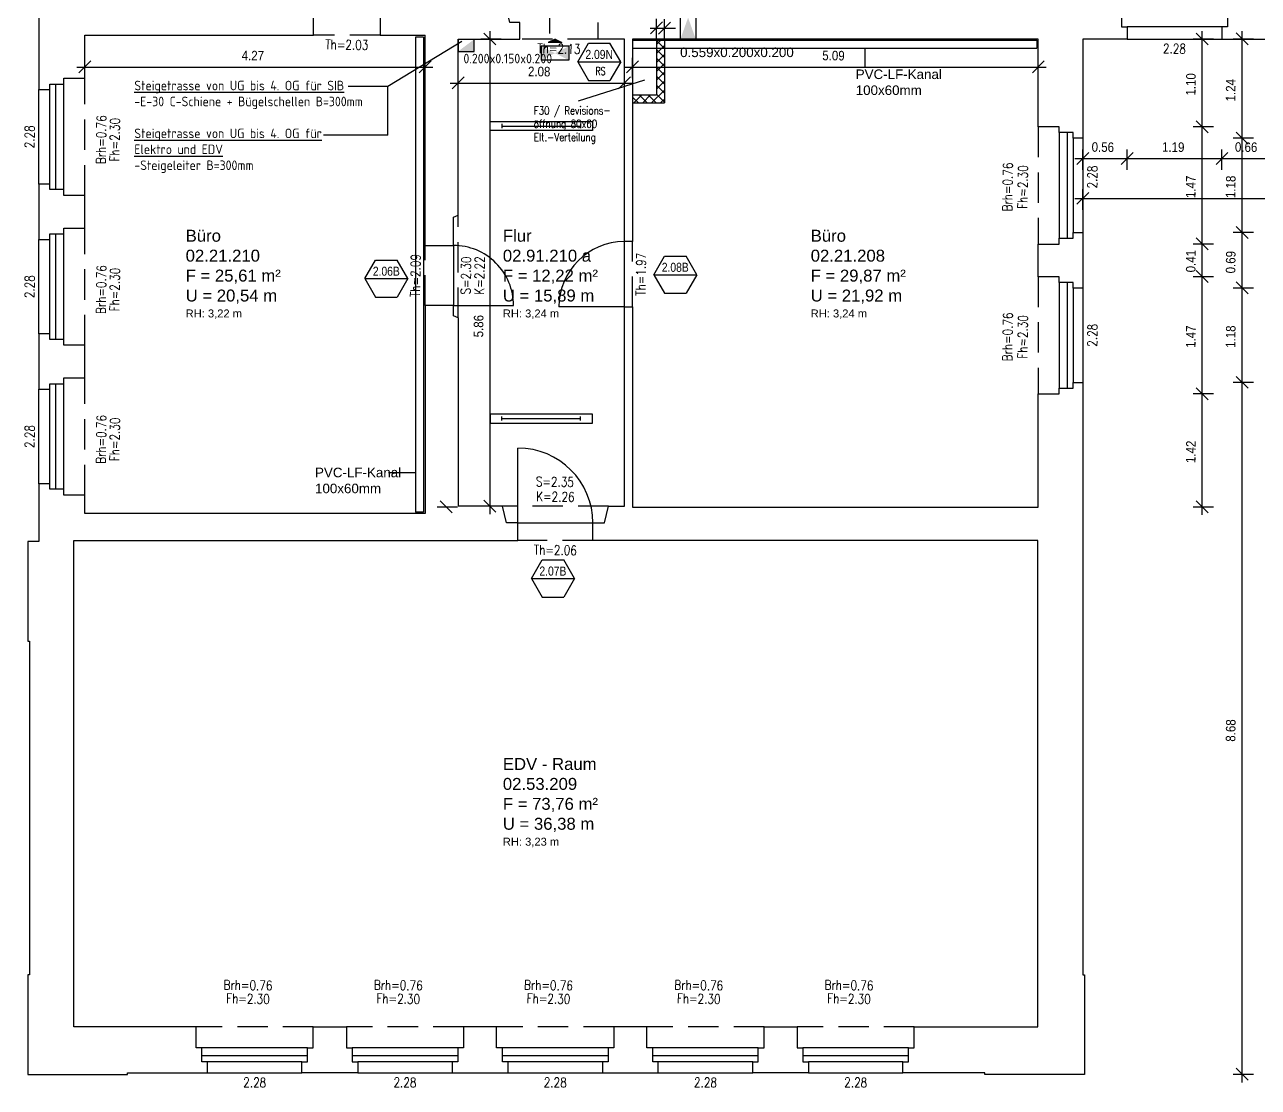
# Model space of a CAD drawing. Header units: metres. Extents: x 374 to 510, y -373 to -311.
# Drawn here: x 398.13 to 413.6, y -348.13 to -334.8 of the extents above; entities that cross this region are included whole.
import ezdxf
from ezdxf.enums import TextEntityAlignment as Align

# ---------------------------------------------------------------- set-up
doc = ezdxf.new("R2010")
doc.units = ezdxf.units.M
doc.header["$LTSCALE"] = 0.03
for name, pattern in [('AUSGEZOGEN', [0]), ('DOT', [0]), ('STRICHLINIE', [19.05, 12.7, -6.35])]:
    doc.linetypes.add(name, pattern=pattern)
doc.layers.get('0').update_dxf_attribs({"linetype": 'CONTINUOUS'})
for name, color, linetype in [('A_ansicht', 9, 'CONTINUOUS'), ('A_bemaßung', 2, 'CONTINUOUS'), ('A_Elektro', 1, 'CONTINUOUS'), ('A_fenster', 7, 'CONTINUOUS'), ('A_höhen', 3, 'CONTINUOUS'), ('A_NR_TÜR', 1, 'CONTINUOUS'), ('A_räume', 5, 'CONTINUOUS'), ('A_schraffur', 10, 'CONTINUOUS'), ('A_text', 5, 'CONTINUOUS'), ('A_trockenbau', 2, 'CONTINUOUS'), ('A_Tuernummern', 1, 'CONTINUOUS'), ('A_TXT-TUER', 1, 'CONTINUOUS'), ('A_türen', 9, 'CONTINUOUS'), ('A_verdeckt', 8, 'STRICHLINIE'), ('A_wände', 4, 'CONTINUOUS'), ('E__DURCHBR', 2, 'CONTINUOUS'), ('E__LEUCHTEN', 6, 'AUSGEZOGEN'), ('E__VERSYS', 2, 'AUSGEZOGEN')]:
    doc.layers.add(name, color=color, linetype=linetype)
doc.styles.add('arial-n', font='ARIALN.TTF')
doc.styles.add('BOLDSIMP_FNT', font='TXT', dxfattribs={"height": 1})
doc.styles.add('ISO9', font='iso8.shx', dxfattribs={"height": 0.12})
doc.styles.add('NORM', font='simplex.shx', dxfattribs={"width": 0.7, "bigfont": 'bigfont.shx'})
doc.styles.add('PITSIMP8', font='PITSIMP8.SHX')
doc.styles.add('SIMPLEX', font='simplex.shx', dxfattribs={"width": 0.8, "height": 0.1})
doc.styles.get("Standard").update_dxf_attribs({"font": 'ARIAL.TTF', "height": 1})

# ---------------------------------------------------------------- blocks, each defined once
blk = doc.blocks.new('SLASH1')
at = {"layer": 'A_bemaßung', "color": 2, "linetype": 'Continuous'}
for p, q in [((0.07663, 0.07663), (-0.07319, -0.07319)), ((0, -0.14068), (0, 0.11466))]:
    blk.add_line(p, q, dxfattribs=at)
blk = doc.blocks.new('Tür-Nr')
at = {"layer": 'A_NR_TÜR'}
for p, q in [((-0.057, -108.865), (0.077, -108.632)), ((0.077, -108.632), (0.347, -108.632)), ((0.481, -108.865), (0.347, -108.632)), ((-0.057, -108.865), (0.481, -108.865)), ((-0.057, -108.865), (0.077, -109.098)), ((0.481, -108.865), (0.347, -109.098)), ((0.077, -109.098), (0.347, -109.098))]:
    blk.add_line(p, q, dxfattribs=at)
at = {"layer": 'A_TXT-TUER', "style": 'arial-n', "flags": 4}
blk.add_attdef('TÜR-NR.', text='', height=0.113, dxfattribs=at).set_placement((0.211, -108.772), align=Align.MIDDLE_CENTER)
at = {"layer": 'A_TXT-TUER', "style": 'NORM', "width": 0.7}
for tag, flags, p in [('BRANDSCHUTZ', 4, (0.229, -108.981)), ('DIN', 5, (0.214, -109.198)), ('ABMESSUNG', 5, (0.214, -109.333)), ('WANDART', 5, (0.214, -109.601)), ('MATERIAL', 5, (0.214, -109.467)), ('ZARGE', 5, (0.214, -109.736)), ('SCHLOSS', 5, (0.214, -109.87)), ('BESCHLÄGE', 5, (0.214, -110.005)), ('SONSTIGES', 5, (0.214, -110.139))]:
    blk.add_attdef(tag, text='', height=0.0784, dxfattribs=dict(at, flags=flags)).set_placement(p, align=Align.MIDDLE_CENTER)
blk = doc.blocks.new('A$C1B967C39')
at = {"layer": 'E__VERSYS', "color": 3}
for p, q in [((0.59, 33.578), (3.682, 33.578)), ((0.59, 33.578), (0.59, 33.508)), ((0.59, 33.508), (3.682, 33.508)), ((3.682, 33.578), (3.682, 33.508)), ((3.878, 33.578), (9.334, 33.578)), ((3.878, 33.578), (3.878, 33.508)), ((3.878, 33.508), (9.334, 33.508)), ((9.334, 33.578), (9.334, 33.508)), ((9.547, 33.578), (12.596, 33.578)), ((9.547, 33.578), (9.547, 33.508)), ((9.547, 33.508), (12.596, 33.508)), ((12.596, 33.578), (12.596, 33.508)), ((12.666, 33.578), (12.596, 33.578)), ((12.596, 33.578), (12.596, 27.5)), ((12.666, 33.578), (12.666, 27.5)), ((12.666, 27.5), (12.596, 27.5)), ((12.551, 27.05), (12.551, 23.996)), ((12.621, 27.05), (12.551, 27.05)), ((12.621, 27.05), (12.621, 23.996)), ((12.621, 23.996), (12.551, 23.996)), ((12.551, 23.8), (12.551, 21.244)), ((12.621, 23.8), (12.551, 23.8)), ((12.621, 23.8), (12.621, 21.244)), ((12.621, 21.244), (12.551, 21.244)), ((4.988, 20.655), (4.887, 20.655)), ((4.887, 20.655), (4.887, 15.981)), ((4.988, 20.655), (4.988, 15.981)), ((4.988, 15.981), (4.887, 15.981)), ((4.988, 15.851), (4.888, 15.851)), ((4.888, 15.851), (4.888, 13.441)), ((4.988, 15.851), (4.988, 13.441)), ((4.988, 13.441), (4.888, 13.441)), ((4.965, 13.015), (4.865, 13.015)), ((4.865, 13.015), (4.865, 7.053)), ((4.965, 13.015), (4.965, 7.053)), ((7.586, 12.975), (7.586, 12.875)), ((7.586, 12.975), (12.661, 12.975)), ((7.586, 12.875), (12.661, 12.875)), ((12.661, 12.975), (12.661, 12.875)), ((4.965, 7.053), (4.865, 7.053))]:
    blk.add_line(p, q, dxfattribs=at)
at = {"layer": 'E__VERSYS', "color": 7}
for p, q in [((2.821, 32.955), (2.821, 33.508)), ((7.486, 32.955), (7.486, 33.508)), ((9.976, 32.955), (9.976, 33.508)), ((12.32, 31.816), (12.596, 31.816)), ((12.276, 24.478), (12.551, 24.478)), ((12.276, 23.365), (12.551, 23.365)), ((10.506, 12.628), (10.506, 12.875))]:
    blk.add_line(p, q, dxfattribs=at)
at = {"layer": 'E__VERSYS', "color": 7, "linetype": 'Continuous', "ltscale": 5}
for p, q in [((4.887, 17.996), (4.549, 17.996)), ((4.888, 15.606), (4.549, 15.606)), ((4.865, 7.546), (4.526, 7.546))]:
    blk.add_line(p, q, dxfattribs=at)
at = {"layer": 'E__VERSYS', "color": 7, "char_height": 0.12, "attachment_point": 7}
for s, insert in [('Brüstungskanal \\P130x60mm', (2.608, 32.588)), ('Brüstungskanal \\P170x70mm', (7.274, 32.588)), ('Brüstungskanal \\P170x70mm', (9.763, 32.588)), ('Brüstungskanal \\P170x70mm', (11.296, 31.556)), ('Brüstungskanal \\P170x70mm', (11.251, 24.218)), ('Brüstungskanal \\P170x70mm', (11.251, 23.105)), ('PVC-LF-Kanal \\P100x60mm', (3.626, 17.739)), ('PVC-LF-Kanal \\P100x60mm', (3.627, 15.35)), ('PVC-LF-Kanal \\P100x60mm', (10.387, 12.286)), ('PVC-LF-Kanal \\P100x60mm', (3.604, 7.29))]:
    blk.add_mtext(s, dxfattribs=dict(at, insert=insert))
blk = doc.blocks.new('Deckendurchbruch')
for p, q in [((1, 1), (0, 1)), ((0, 1), (0, 0)), ((1, 0), (1, 1)), ((0, 0), (1, 0))]:
    blk.add_line(p, q)
blk.add_solid([(0, 0), (1, 1), (0, 1)])
blk = doc.blocks.new('Wanddurchbruch')
for p, q in [((0, 1), (0, 0)), ((1, 1), (0, 1)), ((1, 0), (1, 1)), ((0, 0), (1, 0))]:
    blk.add_line(p, q)
blk.add_solid([(1, 0), (1, 1), (0, 1), (0, 0)])
blk = doc.blocks.new('A$C323A5F6B')
at = {"layer": 'E__DURCHBR'}
ref = blk.add_blockref('Wanddurchbruch', (8.184, 13.538, 3.003), dxfattribs=dict(at, xscale=0.5595590149933418, yscale=0.2001999999999953, zscale=1.001, rotation=270.0000046057027))
ref.add_attrib('EC_DIM', '0.559x0.200x0.200', (8.184, 12.763), dxfattribs={"height": 0.12})
at = {"layer": 'E__DURCHBR', "color": 2, "linetype": 'Continuous'}
ref = blk.add_blockref('Deckendurchbruch', (5.599, 12.984, 2.8), dxfattribs=dict(at, xscale=0.2000000053589594, yscale=0.1500000000000341, zscale=1.1, rotation=180.0000046056954))
ref.add_attrib('EC_DIM', '0.200x0.150x0.200', (5.466, 12.685), dxfattribs={"color": 2, "linetype": 'Continuous', "height": 0.12, "style": 'ISO9'})
blk = doc.blocks.new('A$C21574063')
at = {"layer": 'E__VERSYS', "color": 7, "linetype": 'Continuous', "ltscale": 5}
for p, q in [((5.445, 12.958), (4.518, 12.395)), ((4.518, 12.395), (4.02, 12.395)), ((4.518, 11.783), (4.518, 12.395)), ((3.712, 11.788), (4.518, 11.788))]:
    blk.add_line(p, q, dxfattribs=at)
at = {"layer": 'E__VERSYS', "color": 7, "insert": (1.337, 11.31), "char_height": 0.12, "attachment_point": 7, "style": 'ISO9'}
blk.add_mtext('{\\LSteigetrasse von UG bis 4. OG für SIB\\P}-E-30 C-Schiene + Bügelschellen B=300mm \\P\\P{\\LSteigetrasse von UG bis 4. OG für  \\PElektro und EDV\\P}-Steigeleiter B=300mm', dxfattribs=at)
blk = doc.blocks.new('2DEL_457')
for p, q in [((-0.384, -0.236), (-0.384, 0.236)), ((0.384, -0.236), (0.384, 0.236)), ((-0.384, 0), (0.384, 0))]:
    blk.add_line(p, q)
blk.add_lwpolyline([(-0.5, -0.5), (0.5, -0.5), (0.5, 0.5), (-0.5, 0.5)], close=True)
at = {"style": 'PITSIMP8', "flags": 9}
for tag, p in [('RAUM/GRUPPE', (-0.03, 0.159)), ('BEZEICHNUNG', (-0.03, 0.179)), ('POS.NR.G-LV', (-0.03, 0.139)), ('FABRIKAT', (-0.03, 0.119)), ('VOLUMENSTROM', (-0.03, 0.039)), ('DRUCK/-STUFE', (-0.03, 0.019)), ('ANSCHLUSS', (-0.03, -0.001)), ('KENNUNG', (-0.03, 0.079)), ('LEISTUNG', (-0.03, 0.059)), ('TYP', (-0.03, 0.099)), ('SPANNUNG/FREQUENZ', (-0.03, -0.121)), ('TEMPERATUR', (-0.03, -0.061)), ('SCHUTZART', (-0.03, -0.101)), ('DREHZAHL', (-0.03, -0.081)), ('GROESSE', (-0.03, -0.021)), ('DN', (-0.03, -0.041)), ('GEWICHT', (-0.03, -0.141)), ('FREI', (-0.03, -0.161)), ('FREI', (-0.03, -0.181)), ('FREI', (-0.03, -0.201))]:
    blk.add_attdef(tag, text='', height=0.01, dxfattribs=at).set_placement(p, align=Align.MIDDLE)
blk = doc.blocks.new('PU1')
at = {"color": 3}
for p, q in [((-119, -55), (-119, 70)), ((-119, 70), (131, 70)), ((131, -55), (131, 70)), ((-119, -55), (131, -55)), ((-56, -87), (69, -87)), ((6, -118), (-56, -87)), ((6, -118), (69, -87))]:
    blk.add_line(p, q, dxfattribs=at)
for points in [[(-119, 70), (-119, -55), (131, -55), (131, 70)], [(69, -87), (-56, -87), (6, -118)]]:
    blk.add_solid(points, dxfattribs=at)

msp = doc.modelspace()

# ---------------------------------------------------------------- hatches: boundary and pattern name
at = {"layer": 'A_schraffur', "linetype": 'Continuous'}
h = msp.add_hatch(dxfattribs=at)
h.set_pattern_fill('ANSI37', color=256, scale=0.025, style=0)
h.paths.add_polyline_path([(406.15056, -334.97821), (406.05056, -334.97821), (406.05056, -335.67821), (405.75056, -335.67821), (405.75056, -335.77821), (406.15056, -335.77821)])

# ---------------------------------------------------------------- linework, layer by layer
at = {"layer": 'A_ansicht', "color": 9, "linetype": 'Continuous'}
for p, q in [((411.95473, -334.97666), (413.14465, -334.97667)), ((398.30438, -336.79577), (398.30436, -335.61085)), ((398.61508, -336.86577), (398.61509, -335.54085)), ((411.10524, -336.15063), (411.10523, -337.47556)), ((411.39937, -336.22063), (411.39935, -337.40555)), ((398.30436, -338.67567), (398.30437, -337.49074)), ((398.61508, -338.74566), (398.6151, -337.42074)), ((411.10524, -338.03054), (411.10524, -339.35544)), ((411.39936, -338.10052), (411.39935, -339.28543)), ((398.30437, -340.55553), (398.30434, -339.37061)), ((398.6151, -340.62554), (398.61508, -339.30063)), ((401.67442, -347.63261), (400.3495, -347.6326)), ((403.55929, -347.6326), (402.23437, -347.63259)), ((405.4442, -347.6326), (404.11926, -347.63261)), ((407.32906, -347.6326), (406.00414, -347.6326)), ((409.21393, -347.6326), (407.88904, -347.6326)), ((400.41949, -347.94633), (401.60441, -347.94634)), ((402.30438, -347.94633), (403.4893, -347.94633)), ((404.18923, -347.94634), (405.37418, -347.94634)), ((406.07414, -347.94634), (407.25906, -347.94634)), ((407.95902, -347.94633), (409.14397, -347.94633))]:
    msp.add_line(p, q, dxfattribs=at)
at = {"layer": 'A_bemaßung'}
msp.add_line((404.71189, -334.90761), (404.71189, -333.34837), dxfattribs=at)
at = {"layer": 'A_bemaßung', "linetype": 'Continuous'}
for p, q in [((403.9638, -340.938), (403.96379, -334.87821)), ((405.97101, -334.84102), (406.29189, -334.84103)), ((412.89936, -340.94783), (412.89936, -334.87822)), ((413.39935, -348.06633), (413.39936, -334.87665)), ((398.78007, -335.32841), (403.24807, -335.3284)), ((405.65056, -335.3284), (410.94027, -335.32839)), ((403.46382, -335.5284), (405.74866, -335.52839)), ((411.29938, -336.47666), (417.62152, -336.47667)), ((411.29937, -336.97666), (417.6215, -336.97668))]:
    msp.add_line(p, q, dxfattribs=at)
at = {"layer": 'A_fenster', "linetype": 'Continuous'}
for p, q in [((413.14464, -334.82465), (411.95475, -334.82462)), ((398.44009, -336.79576), (398.4401, -335.61084)), ((398.51509, -336.86576), (398.51509, -335.54085)), ((411.20523, -336.15064), (411.20524, -337.47555)), ((411.28022, -336.22064), (411.28022, -337.40555)), ((398.4401, -338.67566), (398.4401, -337.49072)), ((398.51511, -338.74565), (398.5151, -337.42075)), ((411.20523, -338.03054), (411.20523, -339.35545)), ((411.28022, -338.10052), (411.28023, -339.28543)), ((398.44012, -340.55555), (398.44009, -339.37062)), ((398.51507, -340.62554), (398.51508, -339.30062)), ((401.67443, -347.73261), (400.3495, -347.7326)), ((403.55929, -347.7326), (402.23438, -347.7326)), ((405.44419, -347.73261), (404.11927, -347.7326)), ((407.32906, -347.73261), (406.00414, -347.7326)), ((409.21394, -347.73262), (407.88902, -347.73261)), ((401.60441, -347.80761), (400.4195, -347.80761)), ((403.48931, -347.80761), (402.30437, -347.80759)), ((405.37419, -347.80759), (404.18926, -347.80761)), ((407.25907, -347.80759), (406.07414, -347.8076)), ((409.14395, -347.8076), (407.95902, -347.80762))]:
    msp.add_line(p, q, dxfattribs=at)
at = {"layer": 'A_text'}
msp.add_line((405.07175, -335.75205), (405.90647, -335.49021), dxfattribs=at)
at = {"layer": 'A_trockenbau'}
for p, q in [((406.05056, -334.97821), (406.05056, -335.67821)), ((406.15056, -334.97821), (406.15056, -335.77821)), ((405.75056, -335.67821), (406.05056, -335.67821)), ((405.75056, -335.77821), (406.15056, -335.77821))]:
    msp.add_line(p, q, dxfattribs=at)
at = {"layer": 'A_türen', "linetype": 'Continuous'}
for p, q in [((405.64866, -338.33823), (405.64866, -337.51821)), ((403.50382, -337.56571), (403.50382, -338.32066)), ((403.50382, -338.32066), (404.25877, -338.32067)), ((405.64866, -338.33823), (404.82868, -338.33821)), ((404.31376, -341.048), (404.31378, -340.10805)), ((404.31376, -341.048), (405.25371, -341.04799))]:
    msp.add_line(p, q, dxfattribs=at)
for centre, radius, start, end in [((405.64866, -338.33823), 0.82, 90.000003, 179.998608), ((403.50382, -338.32066), 0.75495, 359.999241, 90.000003), ((404.31376, -341.048), 0.93994, 0.00061, 89.998784)]:
    msp.add_arc(centre, radius, start, end, dxfattribs=at)
at = {"layer": 'A_verdeckt', "linetype": 'STRICHLINIE'}
for p, q in [((402.58484, -334.92838), (401.74989, -334.9284)), ((405.31868, -334.97822), (404.33876, -334.97822)), ((398.88006, -336.93828), (398.88007, -335.46837)), ((410.84025, -336.07815), (410.84026, -337.54804)), ((403.5638, -338.47549), (403.56379, -337.18558)), ((398.88007, -338.81814), (398.88007, -337.34824)), ((405.75056, -338.33821), (405.75057, -337.51821)), ((403.14806, -338.32066), (403.14806, -337.56573)), ((410.84025, -337.95802), (410.84026, -339.42793)), ((398.88007, -340.69804), (398.88007, -339.22813)), ((405.44868, -340.83802), (404.11876, -340.838)), ((405.25371, -341.26797), (404.31376, -341.26799)), ((401.74691, -347.36761), (400.27701, -347.3676)), ((403.63179, -347.36761), (402.16189, -347.36761)), ((405.51669, -347.36759), (404.04675, -347.3676)), ((407.40157, -347.3676), (405.93168, -347.3676)), ((409.28646, -347.3676), (407.81654, -347.36762))]:
    msp.add_line(p, q, dxfattribs=at)
at = {"layer": 'A_wände', "linetype": 'Continuous'}
for p, q in [((403.14806, -337.56573), (403.14807, -334.92839)), ((403.5638, -337.29822), (403.5638, -334.9782)), ((403.14806, -338.32066), (403.14806, -340.92839)), ((403.5638, -338.47549), (403.5638, -340.83801)), ((403.14806, -340.92839), (398.88009, -340.92839))]:
    msp.add_line(p, q, dxfattribs=at)
for points in [[(403.5638, -334.9782), (404.33876, -334.97822), (404.33875, -334.76818), (404.21377, -334.7682), (404.13377, -334.42823), (403.56379, -334.42777), (403.56382, -331.49784), (403.34883, -331.44034), (403.34884, -331.31784), (403.17979, -331.31784), (403.1798, -332.00812), (402.59983, -332.00811), (402.59984, -332.09811), (403.1798, -332.09811), (403.17979, -334.54796), (402.58484, -334.54796), (402.58484, -334.92838), (403.14807, -334.92839)], [(398.44011, -335.54085), (398.61509, -335.54085), (398.6151, -335.46836), (398.88007, -335.46837), (398.88008, -334.9284), (401.74989, -334.9284), (401.74991, -334.54796), (398.88007, -334.54796), (398.88006, -334.44797), (398.61506, -334.44796), (398.61508, -334.37546), (398.44008, -334.37545), (398.44007, -334.30547), (398.30437, -334.30547), (398.30436, -335.61085), (398.4401, -335.61084), (398.44011, -335.54085)], [(413.80462, -334.82465), (413.73463, -334.82464), (413.73461, -334.66463), (413.67963, -334.66465), (413.67964, -334.38462), (413.26965, -334.38465), (413.26964, -334.66464), (413.21466, -334.66464), (413.21467, -334.82463), (413.14464, -334.82465), (413.14465, -334.97667), (413.80462, -334.97667), (413.80462, -334.82465)], [(411.88474, -334.66463), (411.88475, -334.82465), (411.95475, -334.82462), (411.95473, -334.97666), (411.39938, -334.97666), (411.39937, -336.22063), (411.28022, -336.22064), (411.28022, -336.15063), (411.10524, -336.15063), (411.10524, -336.07813), (410.84025, -336.07815), (410.84026, -334.97821), (405.75056, -334.97821), (405.75057, -337.51821), (405.64866, -337.51821), (405.64866, -334.9782), (405.31868, -334.97822), (405.31868, -334.76819)], [(398.30437, -337.49074), (398.4401, -337.49072), (398.44009, -337.42075), (398.6151, -337.42074), (398.6151, -337.34823), (398.88007, -337.34824), (398.88006, -336.93828), (398.61508, -336.93827), (398.61508, -336.86577), (398.4401, -336.86577), (398.44009, -336.79576), (398.30438, -336.79577), (398.30437, -337.49074)], [(403.14806, -337.56573), (403.50382, -337.56571), (403.5038, -337.21307), (403.56379, -337.18558)], [(411.10523, -337.95804), (410.84025, -337.95802), (410.84026, -337.54804), (411.10525, -337.54805), (411.10523, -337.47556), (411.28021, -337.47554), (411.28022, -337.40555), (411.39935, -337.40555), (411.39936, -338.10052), (411.28022, -338.10052), (411.28023, -338.03053), (411.10524, -338.03054), (411.10523, -337.95804)], [(403.5638, -338.47549), (403.50381, -338.44801), (403.50382, -338.32066), (403.14806, -338.32066)], [(409.21395, -347.80761), (409.21393, -347.6326), (409.28644, -347.63261), (409.28646, -347.3676), (410.83635, -347.3676), (410.83635, -341.268), (405.25371, -341.26797), (405.25371, -341.04799), (405.3987, -341.04799), (405.44868, -340.83802), (405.64869, -340.83799), (405.64866, -338.33823), (405.75056, -338.33821), (405.75056, -340.84784), (410.84026, -340.84784), (410.84026, -339.42793), (411.10523, -339.42793), (411.10524, -339.35544), (411.28022, -339.35545), (411.28023, -339.28543), (411.39935, -339.28543), (411.39937, -346.71633), (411.41936, -346.71633), (411.41935, -347.96633), (410.16936, -347.96634), (410.16936, -347.94634), (409.14397, -347.94633), (409.14395, -347.8076), (409.21395, -347.80761)], [(398.4401, -338.67566), (398.30436, -338.67567), (398.30434, -339.37061), (398.44009, -339.37062), (398.4401, -339.30063), (398.61508, -339.30063), (398.61509, -339.22813), (398.88007, -339.22813), (398.88007, -338.81814), (398.6151, -338.81816), (398.61508, -338.74566), (398.44011, -338.74565), (398.4401, -338.67566)], [(398.88009, -340.92839), (398.88007, -340.69804), (398.61509, -340.69804), (398.6151, -340.62554), (398.4401, -340.62553), (398.44012, -340.55555), (398.30437, -340.55553), (398.30435, -341.28134), (398.16437, -341.28133), (398.16436, -342.53134), (398.18435, -342.53133), (398.18437, -346.71633), (398.16436, -346.71634), (398.16436, -347.96634), (399.41437, -347.96633), (399.41436, -347.94633), (400.41949, -347.94633), (400.4195, -347.80761), (400.34948, -347.80761), (400.3495, -347.6326), (400.277, -347.6326), (400.27701, -347.3676), (398.74411, -347.36759), (398.74409, -341.26798), (404.31376, -341.26799), (404.31376, -341.048), (404.16876, -341.04799), (404.11876, -340.838), (403.5638, -340.83801)], [(402.23437, -347.63259), (402.23438, -347.8076), (402.30437, -347.80759), (402.30438, -347.94633), (401.60441, -347.94634), (401.60441, -347.80761), (401.67441, -347.80759), (401.67442, -347.63261), (401.74691, -347.63259), (401.74691, -347.36761), (402.16189, -347.36761), (402.16188, -347.63261), (402.23437, -347.63259)], [(403.48931, -347.80761), (403.4893, -347.94633), (404.18923, -347.94634), (404.18926, -347.80761), (404.11927, -347.80759), (404.11926, -347.63261), (404.04675, -347.63261), (404.04675, -347.3676), (403.63179, -347.36761), (403.63179, -347.6326), (403.55929, -347.6326), (403.55929, -347.80759), (403.48931, -347.80761)], [(405.51669, -347.36759), (405.51668, -347.6326), (405.4442, -347.6326), (405.44419, -347.80761), (405.37419, -347.80759), (405.37418, -347.94634), (406.07414, -347.94634), (406.07414, -347.8076), (406.00414, -347.80759), (406.00414, -347.6326), (405.93166, -347.63261), (405.93168, -347.3676), (405.51669, -347.36759)], [(407.88904, -347.6326), (407.88903, -347.8076), (407.95902, -347.80762), (407.95902, -347.94633), (407.25906, -347.94634), (407.25907, -347.80759), (407.32906, -347.80761), (407.32906, -347.6326), (407.40155, -347.6326), (407.40157, -347.3676), (407.81654, -347.36762), (407.81653, -347.6326), (407.88904, -347.6326)]]:
    msp.add_lwpolyline(points, dxfattribs=at)

# ---------------------------------------------------------------- block references
at = {"layer": 'A_bemaßung', "color": 7}
for p in [(406.05056, -334.83753), (406.15056, -334.84135), (398.88008, -335.32839), (403.14808, -335.3284), (405.75055, -335.32839), (410.84027, -335.3284), (403.56382, -335.52839), (405.64867, -335.52839), (411.39937, -336.47667), (411.95472, -336.47666), (413.14467, -336.47668), (411.39938, -336.97666)]:
    msp.add_blockref('SLASH1', p, dxfattribs=at)
at = {"layer": 'A_bemaßung', "color": 7, "rotation": 90}
for p in [(403.96379, -334.9782), (412.89936, -334.97821), (413.39936, -334.97666), (412.89935, -336.07813), (412.89935, -336.07813), (413.39936, -336.22064), (413.39936, -336.22064), (413.39936, -337.40555), (413.39936, -337.40555), (412.89936, -337.54805), (412.89936, -337.54805), (412.89937, -337.95802), (412.89937, -337.95802), (413.39938, -338.10052), (413.39938, -338.10052), (413.39936, -339.28544), (413.39936, -339.28544), (412.89935, -339.42793), (412.89935, -339.42793), (403.41361, -340.84783), (403.96381, -340.83799), (412.89936, -340.84784), (413.39936, -347.96633)]:
    msp.add_blockref('SLASH1', p, dxfattribs=at)
at = {"layer": 'A_Elektro'}
for name in ['A$C21574063', 'A$C1B967C39', 'A$C323A5F6B']:
    msp.add_blockref(name, (398.16436, -347.96634), dxfattribs=at)
at = {"layer": 'A_Tuernummern'}
ref = msp.add_blockref('Tür-Nr', (405.12175, -226.39712), dxfattribs=at)
ref.add_attrib('TÜR-NR.', '2.09N', dxfattribs={"layer": 'A_TXT-TUER', "height": 0.112896, "style": 'arial-n'}).set_placement((405.3331, -335.16946), align=Align.MIDDLE_CENTER)
ref.add_attrib('BRANDSCHUTZ', 'RS', dxfattribs={"layer": 'A_TXT-TUER', "height": 0.1, "style": 'NORM', "width": 0.7}).set_placement((405.35041, -335.37805), align=Align.MIDDLE_CENTER)
ref = msp.add_blockref('Tür-Nr', (402.45118, -229.11694), dxfattribs=at)
ref.add_attrib('TÜR-NR.', '2.06B', dxfattribs={"layer": 'A_TXT-TUER', "height": 0.112896, "style": 'arial-n'}).set_placement((402.66254, -337.88929), align=Align.MIDDLE_CENTER)
ref = msp.add_blockref('Tür-Nr', (406.07603, -229.06797), dxfattribs=at)
ref.add_attrib('TÜR-NR.', '2.08B', dxfattribs={"layer": 'A_TXT-TUER', "height": 0.112896, "style": 'arial-n'}).set_placement((406.28738, -337.84031), align=Align.MIDDLE_CENTER)
ref = msp.add_blockref('Tür-Nr', (404.54124, -232.87894), dxfattribs=at)
ref.add_attrib('TÜR-NR.', '2.07B', dxfattribs={"layer": 'A_TXT-TUER', "height": 0.112896, "style": 'arial-n'}).set_placement((404.7526, -341.65129), align=Align.MIDDLE_CENTER)
at = {"layer": 'E__LEUCHTEN', "rotation": 180}
for name, p, xscale, yscale, zscale in [('PU1', (404.78759, -335.14315), 0.001399470505930367, 0.001399470505930367, 0.001399470506), ('2DEL_457', (404.60623, -336.06795), -1.284514000150011, 0.1119576404798863, 1.284514000149999)]:
    msp.add_blockref(name, p, dxfattribs=dict(at, xscale=xscale, yscale=yscale, zscale=zscale))
at = {"layer": 'E__LEUCHTEN', "xscale": 1.284514000150011, "yscale": 0.1119576404798863, "zscale": 1.284514000149999}
msp.add_blockref('2DEL_457', (404.60623, -339.73796), dxfattribs=at)

# ---------------------------------------------------------------- texts
at = {"layer": 'A_bemaßung', "color": 7, "linetype": 'DOT', "style": 'BOLDSIMP_FNT', "width": 0.9}
for s, rotation, p in [('4.27', 359.3, (400.84692, -335.27839)), ('5.09', 359.3, (408.13085, -335.2784)), ('2.08', 359.3, (404.43911, -335.47841)), ('1.10', 89.3, (412.84935, -335.6876)), ('1.24', 89.3, (413.34934, -335.76064)), ('0.56', 359.3, (411.50991, -336.42667)), ('1.19', 359.3, (412.39283, -336.42667)), ('0.66', 359.3, (413.30751, -336.42664)), ('1.47', 89.3, (412.84934, -336.9725)), ('1.18', 89.3, (413.34935, -336.97251)), ('0.41', 89.3, (412.84935, -337.90474)), ('0.69', 89.3, (413.34935, -337.91761)), ('5.86', 89.3, (403.91381, -338.72005)), ('1.47', 89.3, (412.84935, -338.85239)), ('1.18', 89.3, (413.34936, -338.8524)), ('1.42', 89.3, (412.84935, -340.29728)), ('8.68', 89.3, (413.34935, -343.79303))]:
    msp.add_text(s, height=0.12, rotation=rotation, dxfattribs=at).set_placement(p, align=Align.BOTTOM_LEFT)
at = {"layer": 'A_höhen', "linetype": 'Continuous', "style": 'SIMPLEX', "width": 0.8}
for s, rotation, p in [('Th=2.03', 359.1, (402.16735, -335.04838)), ('Th=2.13', 359.1, (404.82872, -335.09821)), ('2.28', 359.1, (412.54984, -335.09666)), ('Brh=0.76', 89.1, (399.08549, -336.23964)), ('Fh=2.30', 89.1, (399.25548, -336.23966)), ('2.28', 89.1, (398.1876, -336.20331)), ('Brh=0.76', 89.1, (410.45659, -336.83355)), ('Fh=2.30', 89.1, (410.6464, -336.83356)), ('2.28', 89.1, (411.51936, -336.7072)), ('Th=1.97', 89.1, (405.85621, -337.92787)), ('Brh=0.76', 89.1, (399.08549, -338.11952)), ('Th=2.09', 89.1, (403.02806, -337.9432)), ('S=2.30', 89.1, (403.66115, -337.94318)), ('K=2.22', 89.1, (403.83113, -337.94316)), ('2.28', 89.1, (398.18761, -338.0832)), ('Fh=2.30', 89.1, (399.25549, -338.11951)), ('Brh=0.76', 89.1, (410.45657, -338.71343)), ('Fh=2.30', 89.1, (410.64639, -338.71344)), ('2.28', 89.1, (411.51937, -338.69299)), ('2.28', 89.1, (398.18762, -339.9631)), ('Brh=0.76', 89.1, (399.08549, -339.99941)), ('Fh=2.30', 89.1, (399.25548, -339.99941)), ('S=2.35', 359.1, (404.77754, -340.53149)), ('K=2.26', 359.1, (404.78373, -340.718)), ('Th=2.06', 359.1, (404.78373, -341.38796)), ('Brh=0.76', 359.1, (400.92773, -346.84677)), ('Brh=0.76', 359.1, (402.81261, -346.84677)), ('Brh=0.76', 359.1, (404.69748, -346.84677)), ('Brh=0.76', 359.1, (406.58238, -346.84678)), ('Brh=0.76', 359.1, (408.46726, -346.84677)), ('Fh=2.30', 359.1, (400.92772, -347.01675)), ('Fh=2.30', 359.1, (402.81261, -347.01676)), ('Fh=2.30', 359.1, (404.69748, -347.01675)), ('Fh=2.30', 359.1, (406.58238, -347.01676)), ('Fh=2.30', 359.1, (408.46725, -347.01676)), ('2.28', 359.1, (401.01197, -348.06631)), ('2.28', 359.1, (402.89684, -348.06633)), ('2.28', 359.1, (404.78173, -348.06633)), ('2.28', 359.1, (406.66662, -348.06634)), ('2.28', 359.1, (408.55149, -348.06633))]:
    msp.add_text(s, height=0.12, rotation=rotation, dxfattribs=at).set_placement(p, align=Align.MIDDLE_CENTER)
at = {"layer": 'A_räume', "linetype": 'Continuous', "char_height": 0.15, "width": 6.6459, "attachment_point": 1}
for s, insert in [('Büro\\P02.21.210\\PF = 25,61 m²\\PU = 20,54 m\\P\\H0.1;RH: 3,22 m', (400.14562, -337.36926)), ('Flur\\P02.91.210 a\\PF = 12,22 m²\\PU = 15,89 m\\P\\H0.1;RH: 3,24 m', (404.1245, -337.36926)), ('Büro\\P02.21.208\\PF = 29,87 m²\\PU = 21,92 m\\P\\H0.1;RH: 3,24 m', (407.98662, -337.36926)), ('EDV - Raum\\P02.53.209\\PF = 73,76 m²\\PU = 36,38 m\\P\\H0.1;RH: 3,23 m', (404.1245, -343.99633))]:
    msp.add_mtext(s, dxfattribs=dict(at, insert=insert))
at = {"layer": 'A_text', "linetype": 'Continuous', "insert": (404.5119, -335.82493), "char_height": 0.1, "width": 1.3735, "attachment_point": 1, "rotation": 0.170955, "style": 'SIMPLEX'}
msp.add_mtext('F30 / Revisions-\\Pöffnung 80x60\\PElt.-Verteilung', dxfattribs=at)

doc.saveas('drawing.dxf')
